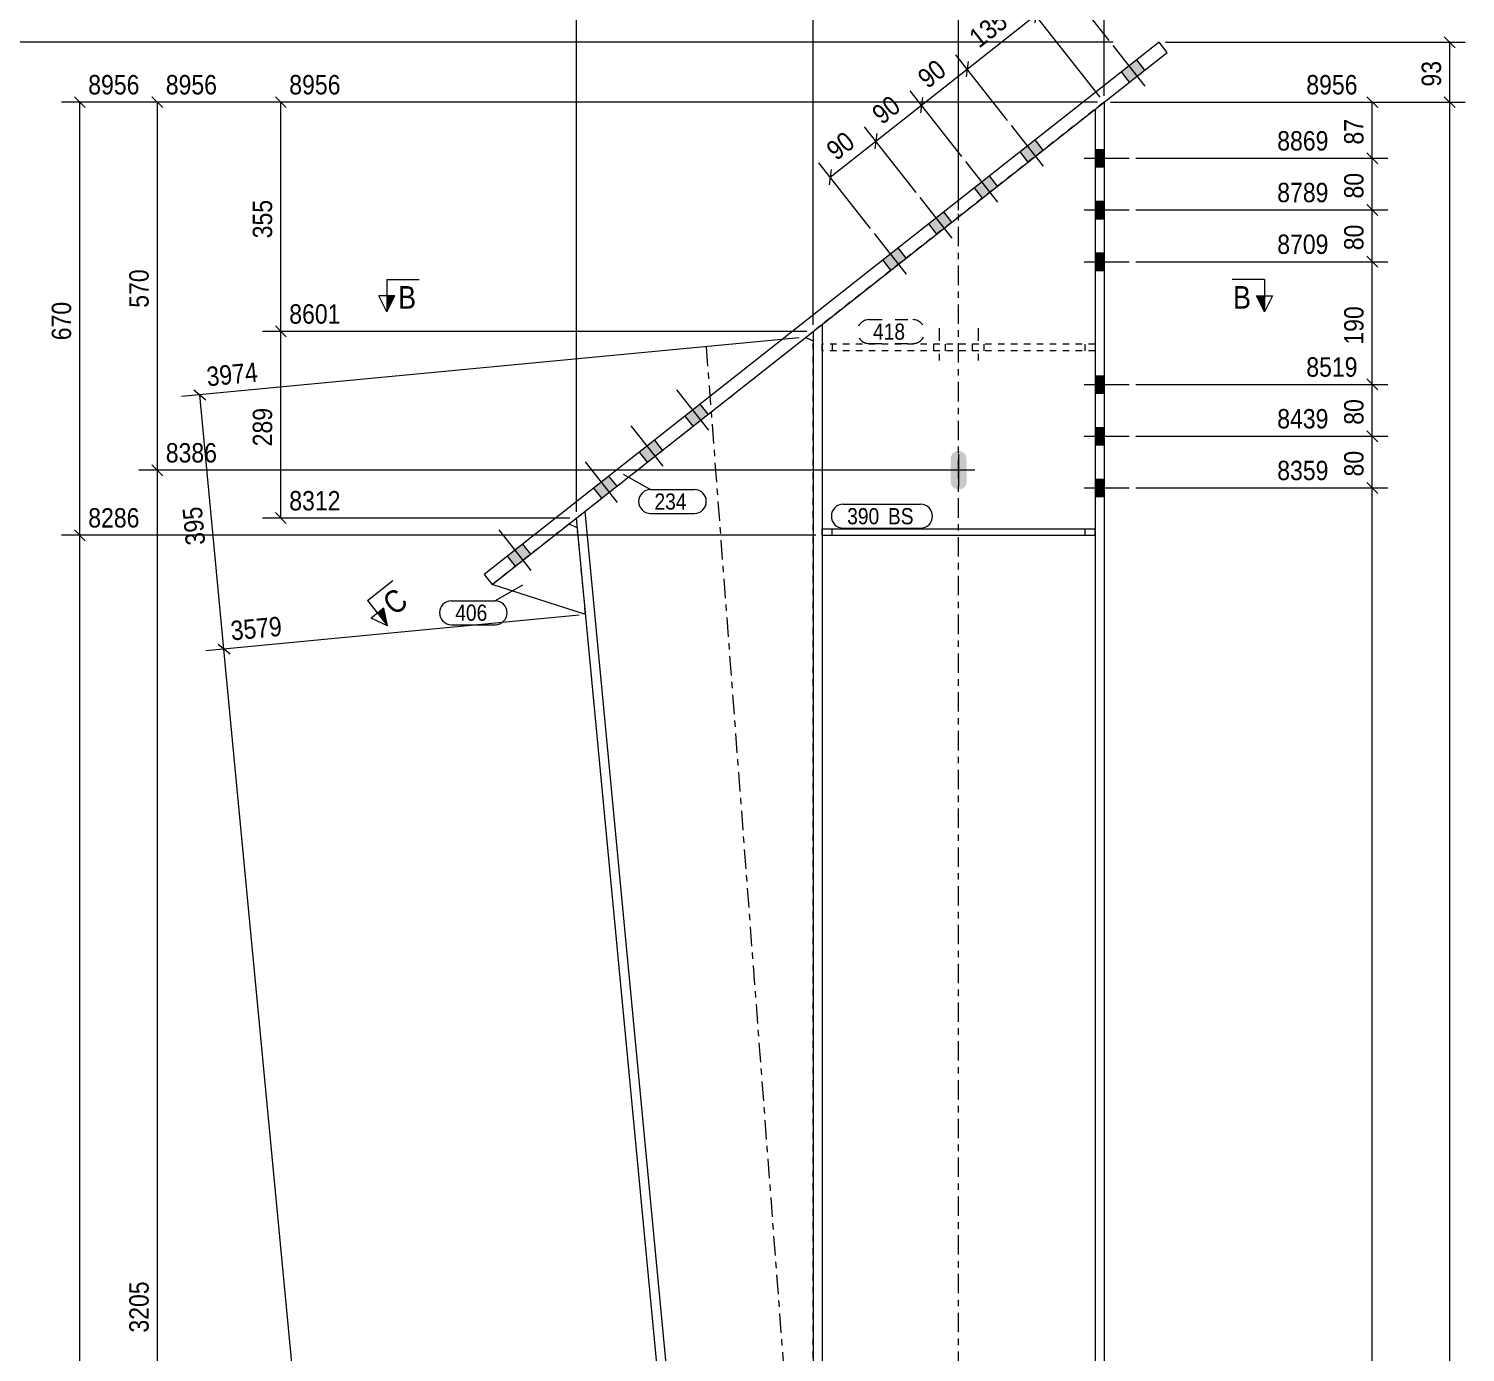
# Model space of a CAD drawing. Header units: millimetres. Extents: x 2 to 579, y 1 to 825.
# Drawn here: x 129.5 to 351.8, y 516 to 720.7 of the extents above; entities that cross this region are included whole.
import ezdxf

# ---------------------------------------------------------------- set-up
doc = ezdxf.new("R2010")
doc.units = ezdxf.units.MM
for name, pattern in [('XKITLINE00', [0]), ('XKITLINE01', [4, 1, -1, 1, -1]), ('XKITLINE02', [4, 2, -2]), ('XKITLINE03', [6, 3, -1, 1, -1])]:
    doc.linetypes.add(name, pattern=pattern)
for name, color, linetype, lineweight in [('Bolt', 3, 'Continuous', 0), ('Dimensions', 7, 'Continuous', 0), ('Part', 2, 'Continuous', 0), ('PartMark', 7, 'Continuous', 0), ('Section', 6, 'Continuous', 0)]:
    doc.layers.add(name, color=color, linetype=linetype, lineweight=lineweight)
doc.styles.add('ARIAL', font='ARIAL.TTF')

# ---------------------------------------------------------------- blocks, each defined once
blk = doc.blocks.new('*A5')
at = {"layer": 'Bolt'}
for points in [[(299.84, 712.5), (298.6, 714.07), (300.96, 715.93), (302.2, 714.36)], [(299.84, 712.5), (298.6, 714.07), (300.96, 715.93), (302.2, 714.36)], [(284.14, 700.12), (282.9, 701.69), (285.25, 703.55), (286.49, 701.98)], [(284.14, 700.12), (282.9, 701.69), (285.25, 703.55), (286.49, 701.98)], [(277.07, 694.55), (275.83, 696.12), (278.19, 697.98), (279.42, 696.41)], [(277.07, 694.55), (275.83, 696.12), (278.19, 697.98), (279.42, 696.41)], [(270, 688.98), (268.76, 690.55), (271.12, 692.4), (272.36, 690.83)], [(270, 688.98), (268.76, 690.55), (271.12, 692.4), (272.36, 690.83)], [(262.93, 683.4), (261.69, 684.98), (264.05, 686.83), (265.29, 685.26)], [(262.93, 683.4), (261.69, 684.98), (264.05, 686.83), (265.29, 685.26)], [(232.31, 659.26), (231.07, 660.83), (233.42, 662.69), (234.66, 661.12)], [(232.31, 659.26), (231.07, 660.83), (233.42, 662.69), (234.66, 661.12)], [(225.24, 653.69), (224, 655.26), (226.36, 657.12), (227.59, 655.55)], [(225.24, 653.69), (224, 655.26), (226.36, 657.12), (227.59, 655.55)], [(218.17, 648.12), (216.93, 649.69), (219.29, 651.54), (220.53, 649.97)], [(218.17, 648.12), (216.93, 649.69), (219.29, 651.54), (220.53, 649.97)], [(204.82, 637.59), (203.58, 639.16), (205.94, 641.02), (207.18, 639.45)], [(204.82, 637.59), (203.58, 639.16), (205.94, 641.02), (207.18, 639.45)]]:
    blk.add_hatch(color=3, dxfattribs=at).paths.add_polyline_path(points, flags=17)
at = {"layer": 'Bolt', "color": 3, "linetype": 'XKITLINE00', "lineweight": 0}
for p, q in [((302.26, 711.86), (297.31, 718.14)), ((302.26, 711.86), (297.31, 718.14)), ((302.2, 714.36), (300.96, 715.93)), ((302.2, 714.36), (300.96, 715.93)), ((299.84, 712.5), (298.6, 714.07)), ((299.84, 712.5), (298.6, 714.07)), ((286.55, 699.48), (281.6, 705.76)), ((286.55, 699.48), (281.6, 705.76)), ((286.49, 701.98), (285.25, 703.55)), ((286.49, 701.98), (285.25, 703.55)), ((284.14, 700.12), (282.9, 701.69)), ((284.14, 700.12), (282.9, 701.69)), ((279.48, 693.91), (274.53, 700.19)), ((279.48, 693.91), (274.53, 700.19)), ((277.07, 694.55), (275.83, 696.12)), ((277.07, 694.55), (275.83, 696.12)), ((279.42, 696.41), (278.19, 697.98)), ((279.42, 696.41), (278.19, 697.98)), ((272.42, 688.33), (267.46, 694.62)), ((272.42, 688.33), (267.46, 694.62)), ((272.36, 690.83), (271.12, 692.4)), ((272.36, 690.83), (271.12, 692.4)), ((270, 688.98), (268.76, 690.55)), ((270, 688.98), (268.76, 690.55)), ((265.35, 682.76), (260.4, 689.05)), ((265.35, 682.76), (260.4, 689.05)), ((262.93, 683.4), (261.69, 684.98)), ((262.93, 683.4), (261.69, 684.98)), ((265.29, 685.26), (264.05, 686.83)), ((265.29, 685.26), (264.05, 686.83)), ((234.72, 658.62), (229.77, 664.9)), ((234.72, 658.62), (229.77, 664.9)), ((234.66, 661.12), (233.42, 662.69)), ((234.66, 661.12), (233.42, 662.69)), ((232.31, 659.26), (231.07, 660.83)), ((232.31, 659.26), (231.07, 660.83)), ((227.65, 653.05), (222.7, 659.33)), ((227.65, 653.05), (222.7, 659.33)), ((227.59, 655.55), (226.36, 657.12)), ((227.59, 655.55), (226.36, 657.12)), ((220.59, 647.47), (215.63, 653.76)), ((220.59, 647.47), (215.63, 653.76)), ((225.24, 653.69), (224, 655.26)), ((225.24, 653.69), (224, 655.26)), ((220.53, 649.97), (219.29, 651.54)), ((220.53, 649.97), (219.29, 651.54)), ((218.17, 648.12), (216.93, 649.69)), ((218.17, 648.12), (216.93, 649.69)), ((207.24, 636.95), (202.28, 643.23)), ((207.24, 636.95), (202.28, 643.23)), ((207.18, 639.45), (205.94, 641.02)), ((207.18, 639.45), (205.94, 641.02)), ((204.82, 637.59), (203.58, 639.16)), ((204.82, 637.59), (203.58, 639.16))]:
    blk.add_line(p, q, dxfattribs=at)
blk = doc.blocks.new('*A6')
at = {"layer": 'Bolt'}
blk.add_hatch(color=3, dxfattribs=at).paths.add_polyline_path([(273.88, 649.53), (273.4, 649.44), (272.92, 649.53), (272.52, 649.8), (272.25, 650.21), (272.15, 650.69), (272.15, 654.19), (272.25, 654.67), (272.52, 655.07), (272.92, 655.34), (273.4, 655.44), (273.88, 655.34), (274.28, 655.07), (274.55, 654.67), (274.65, 654.19), (274.65, 650.69), (274.55, 650.21), (274.28, 649.8)], flags=17)
at = {"layer": 'Bolt', "color": 3, "linetype": 'XKITLINE00', "lineweight": 0}
for p, q in [((273.4, 654.94), (273.4, 649.94)), ((275.9, 652.44), (270.9, 652.44))]:
    blk.add_line(p, q, dxfattribs=at)
blk = doc.blocks.new('*A7')
at = {"layer": 'Bolt'}
for points in [[(295.9, 699.36), (294.5, 699.36), (294.5, 702.06), (295.9, 702.06)], [(295.9, 699.36), (294.5, 699.36), (294.5, 702.06), (295.9, 702.06)], [(295.9, 691.36), (294.5, 691.36), (294.5, 694.06), (295.9, 694.06)], [(295.9, 691.36), (294.5, 691.36), (294.5, 694.06), (295.9, 694.06)], [(295.9, 683.36), (294.5, 683.36), (294.5, 686.06), (295.9, 686.06)], [(295.9, 683.36), (294.5, 683.36), (294.5, 686.06), (295.9, 686.06)], [(295.9, 664.36), (294.5, 664.36), (294.5, 667.06), (295.9, 667.06)], [(295.9, 664.36), (294.5, 664.36), (294.5, 667.06), (295.9, 667.06)], [(295.9, 656.36), (294.5, 656.36), (294.5, 659.06), (295.9, 659.06)], [(295.9, 656.36), (294.5, 656.36), (294.5, 659.06), (295.9, 659.06)], [(295.9, 648.36), (294.5, 648.36), (294.5, 651.06), (295.9, 651.06)], [(295.9, 648.36), (294.5, 648.36), (294.5, 651.06), (295.9, 651.06)]]:
    blk.add_hatch(color=3, dxfattribs=at).paths.add_polyline_path(points, flags=17)
at = {"layer": 'Bolt', "color": 3, "linetype": 'XKITLINE00', "lineweight": 0}
for p, q in [((292.8, 700.71), (299.8, 700.71)), ((292.8, 700.71), (299.8, 700.71)), ((294.5, 702.06), (295.9, 702.06)), ((294.5, 702.06), (295.9, 702.06)), ((294.5, 699.36), (295.9, 699.36)), ((294.5, 699.36), (295.9, 699.36)), ((294.5, 694.06), (295.9, 694.06)), ((294.5, 694.06), (295.9, 694.06)), ((292.8, 692.71), (299.8, 692.71)), ((292.8, 692.71), (299.8, 692.71)), ((294.5, 691.36), (295.9, 691.36)), ((294.5, 691.36), (295.9, 691.36)), ((292.8, 684.71), (299.8, 684.71)), ((292.8, 684.71), (299.8, 684.71)), ((294.5, 686.06), (295.9, 686.06)), ((294.5, 686.06), (295.9, 686.06)), ((294.5, 683.36), (295.9, 683.36)), ((294.5, 683.36), (295.9, 683.36)), ((294.5, 667.06), (295.9, 667.06)), ((294.5, 667.06), (295.9, 667.06)), ((292.8, 665.71), (299.8, 665.71)), ((292.8, 665.71), (299.8, 665.71)), ((294.5, 664.36), (295.9, 664.36)), ((294.5, 664.36), (295.9, 664.36)), ((294.5, 659.06), (295.9, 659.06)), ((294.5, 659.06), (295.9, 659.06)), ((292.8, 657.71), (299.8, 657.71)), ((292.8, 657.71), (299.8, 657.71)), ((294.5, 656.36), (295.9, 656.36)), ((294.5, 656.36), (295.9, 656.36)), ((292.8, 649.71), (299.8, 649.71)), ((292.8, 649.71), (299.8, 649.71)), ((294.5, 651.06), (295.9, 651.06)), ((294.5, 651.06), (295.9, 651.06)), ((294.5, 648.36), (295.9, 648.36)), ((294.5, 648.36), (295.9, 648.36))]:
    blk.add_line(p, q, dxfattribs=at)
blk = doc.blocks.new('*A11')
at = {"layer": 'Bolt', "color": 3, "linetype": 'XKITLINE02', "lineweight": 0}
for p, q in [((270.4, 674.44), (270.4, 669.44)), ((270.4, 674.44), (270.4, 669.44)), ((276.4, 674.44), (276.4, 669.44)), ((276.4, 674.44), (276.4, 669.44)), ((269.5, 671.94), (269.5, 670.94)), ((269.5, 671.94), (269.5, 670.94)), ((271.3, 671.94), (271.3, 670.94)), ((271.3, 671.94), (271.3, 670.94)), ((275.5, 671.94), (275.5, 670.94)), ((275.5, 671.94), (275.5, 670.94)), ((277.3, 671.94), (277.3, 670.94)), ((277.3, 671.94), (277.3, 670.94))]:
    blk.add_line(p, q, dxfattribs=at)
blk = doc.blocks.new('*A12')
at = {"layer": 'Part', "color": 2, "linetype": 'XKITLINE00', "lineweight": 0}
for p, q in [((304.42, 718.66), (199.97, 636.32)), ((305.66, 717.09), (304.42, 718.66)), ((201.21, 634.75), (305.66, 717.09)), ((199.97, 636.32), (201.21, 634.75))]:
    blk.add_line(p, q, dxfattribs=at)
blk = doc.blocks.new('*A13')
at = {"layer": 'Part', "color": 7, "linetype": 'XKITLINE01', "lineweight": 0}
blk.add_line((295.9, 709.39), (250.9, 673.92), dxfattribs=at)
at = {"layer": 'Part', "color": 2, "linetype": 'XKITLINE00', "lineweight": 0}
for p, q in [((295.9, 709.39), (295.9, 513.1)), ((294.5, 708.29), (294.5, 513.1)), ((250.9, 673.92), (250.9, 513.1)), ((252.3, 675.02), (252.3, 513.1))]:
    blk.add_line(p, q, dxfattribs=at)
at = {"layer": 'Part', "color": 7, "linetype": 'XKITLINE03', "lineweight": 0}
blk.add_line((273.4, 513.1), (273.4, 701.66), dxfattribs=at)
blk = doc.blocks.new('*A17')
at = {"layer": 'Part', "color": 7, "linetype": 'XKITLINE01', "lineweight": 0}
for p, q in [((214.25, 645.03), (249.74, 673)), ((249.74, 673), (250.9, 672.45)), ((250.9, 513.1), (250.9, 672.45)), ((250.9, 672.45), (250.9, 672.45)), ((250.9, 513.1), (250.9, 672.45)), ((250.9, 672.45), (250.9, 672.45))]:
    blk.add_line(p, q, dxfattribs=at)
at = {"layer": 'Part', "color": 7, "linetype": 'XKITLINE03', "lineweight": 0}
blk.add_line((234.33, 671.56), (246.35, 513.1), dxfattribs=at)
at = {"layer": 'Part', "color": 2, "linetype": 'XKITLINE00', "lineweight": 0}
for p, q in [((249.74, 673), (250.9, 672.45)), ((226.78, 513.1), (214.25, 645.03)), ((215.56, 646.06), (228.19, 513.1))]:
    blk.add_line(p, q, dxfattribs=at)
blk = doc.blocks.new('*A18')
at = {"layer": 'Part', "color": 7, "linetype": 'XKITLINE01', "lineweight": 0}
for p, q in [((213.07, 644.1), (201.21, 634.75)), ((215.67, 630.1), (214.39, 643.53))]:
    blk.add_line(p, q, dxfattribs=at)
at = {"layer": 'Part', "color": 2, "linetype": 'XKITLINE00', "lineweight": 0}
for p, q in [((214.39, 643.53), (213.07, 644.1)), ((215.67, 630.1), (201.21, 634.75))]:
    blk.add_line(p, q, dxfattribs=at)
blk = doc.blocks.new('*A21')
at = {"layer": 'Part', "color": 7, "linetype": 'XKITLINE01', "lineweight": 0}
for p, q in [((252.3, 643.38), (294.5, 643.38)), ((252.3, 642.38), (252.3, 643.38)), ((253.8, 642.38), (253.8, 643.38)), ((293, 642.38), (293, 643.38)), ((294.5, 642.38), (294.5, 643.38)), ((252.3, 642.38), (294.5, 642.38))]:
    blk.add_line(p, q, dxfattribs=at)
blk = doc.blocks.new('*A22')
at = {"layer": 'Part', "color": 2, "linetype": 'XKITLINE00', "lineweight": 0}
for p, q in [((252.3, 643.38), (294.5, 643.38)), ((252.3, 642.38), (294.5, 642.38))]:
    blk.add_line(p, q, dxfattribs=at)
at = {"layer": 'Part', "color": 7, "linetype": 'XKITLINE01', "lineweight": 0}
for p, q in [((252.3, 642.38), (252.3, 643.38)), ((253.8, 642.38), (253.8, 643.38)), ((293, 642.38), (293, 643.38)), ((294.5, 643.38), (294.5, 642.38))]:
    blk.add_line(p, q, dxfattribs=at)
blk = doc.blocks.new('*A23')
at = {"layer": 'Part', "color": 7, "linetype": 'XKITLINE01', "lineweight": 0}
for p, q in [((294.5, 671.94), (252.3, 671.94)), ((252.3, 670.94), (252.3, 671.94)), ((253.8, 671.94), (253.8, 670.94)), ((293, 670.94), (293, 671.94)), ((294.5, 671.94), (294.5, 670.94)), ((294.5, 670.94), (252.3, 670.94))]:
    blk.add_line(p, q, dxfattribs=at)
blk = doc.blocks.new('*A73')
at = {"layer": 'Dimensions', "color": 7, "linetype": 'XKITLINE00', "lineweight": 0}
for p, q in [((280.98, 706.55), (272.96, 716.72)), ((267.66, 708.91), (274.72, 714.48)), ((274.86, 715.67), (274.58, 713.29)), ((273.91, 700.97), (265.89, 711.15)), ((267.8, 710.1), (267.51, 707.72))]:
    blk.add_line(p, q, dxfattribs=at)
at = {"layer": 'Dimensions', "color": 3}
for p in [(274.72, 714.48), (267.66, 708.91)]:
    blk.add_point(p, dxfattribs=at)
at = {"layer": 'Dimensions', "color": 3, "style": 'ARIAL', "width": 0.85}
blk.add_text('90', height=3, rotation=38.2507, dxfattribs=at).set_placement((268.61, 711.38))
blk = doc.blocks.new('*A74')
at = {"layer": 'Dimensions', "color": 7, "linetype": 'XKITLINE00', "lineweight": 0}
for p, q in [((295.28, 710.18), (283.54, 725.07)), ((274.72, 714.48), (285.31, 722.83)), ((285.45, 724.02), (285.17, 721.64)), ((280.98, 706.55), (272.96, 716.72)), ((274.86, 715.67), (274.58, 713.29))]:
    blk.add_line(p, q, dxfattribs=at)
at = {"layer": 'Dimensions', "color": 3}
for p in [(285.31, 722.83), (274.72, 714.48)]:
    blk.add_point(p, dxfattribs=at)
at = {"layer": 'Dimensions', "color": 3, "style": 'ARIAL', "width": 0.85}
blk.add_text('135', height=3, rotation=38.2507, dxfattribs=at).set_placement((276.56, 717.65))
blk = doc.blocks.new('*A75')
at = {"layer": 'Dimensions', "color": 7, "linetype": 'XKITLINE00', "lineweight": 0}
for p, q in [((296.69, 718.93), (288.66, 729.1)), ((290.57, 728.06), (290.29, 725.67)), ((295.28, 710.18), (283.54, 725.07)), ((285.31, 722.83), (290.43, 726.87)), ((285.45, 724.02), (285.17, 721.64))]:
    blk.add_line(p, q, dxfattribs=at)
at = {"layer": 'Dimensions', "color": 3}
for p in [(290.43, 726.87), (285.31, 722.83)]:
    blk.add_point(p, dxfattribs=at)
at = {"layer": 'Dimensions', "color": 3, "style": 'ARIAL', "width": 0.85}
blk.add_text('65', height=3, rotation=38.2507, dxfattribs=at).set_placement((285.29, 724.53))
blk = doc.blocks.new('*A76')
at = {"layer": 'Dimensions', "color": 7, "linetype": 'XKITLINE00', "lineweight": 0}
for p, q in [((214.25, 646.03), (214.25, 736.56)), ((250.9, 674.92), (250.9, 736.56)), ((215.1, 734.56), (213.4, 732.87)), ((214.25, 733.71), (250.9, 733.71)), ((251.75, 734.56), (250.05, 732.87))]:
    blk.add_line(p, q, dxfattribs=at)
at = {"layer": 'Dimensions', "color": 3}
for p in [(214.25, 733.71), (250.9, 733.71)]:
    blk.add_point(p, dxfattribs=at)
at = {"layer": 'Dimensions', "color": 3, "style": 'ARIAL', "width": 0.85}
blk.add_text('366', height=3, dxfattribs=at).set_placement((229.24, 735.06))
blk = doc.blocks.new('*A77')
at = {"layer": 'Dimensions', "color": 7, "linetype": 'XKITLINE00', "lineweight": 0}
for p, q in [((250.9, 674.92), (250.9, 736.56)), ((273.4, 692.66), (273.4, 736.56)), ((251.75, 734.56), (250.05, 732.87)), ((250.9, 733.71), (273.4, 733.71)), ((274.25, 734.56), (272.55, 732.87))]:
    blk.add_line(p, q, dxfattribs=at)
at = {"layer": 'Dimensions', "color": 3}
for p in [(250.9, 733.71), (273.4, 733.71)]:
    blk.add_point(p, dxfattribs=at)
at = {"layer": 'Dimensions', "color": 3, "style": 'ARIAL', "width": 0.85}
blk.add_text('225', height=3, dxfattribs=at).set_placement((258.81, 735.06))
blk = doc.blocks.new('*A78')
at = {"layer": 'Dimensions', "color": 7, "linetype": 'XKITLINE00', "lineweight": 0}
for p, q in [((273.4, 692.66), (273.4, 736.56)), ((295.9, 710.39), (295.9, 736.56)), ((274.25, 734.56), (272.55, 732.87)), ((273.4, 733.71), (295.9, 733.71)), ((296.75, 734.56), (295.05, 732.87))]:
    blk.add_line(p, q, dxfattribs=at)
at = {"layer": 'Dimensions', "color": 3}
for p in [(273.4, 733.71), (295.9, 733.71)]:
    blk.add_point(p, dxfattribs=at)
at = {"layer": 'Dimensions', "color": 3, "style": 'ARIAL', "width": 0.85}
blk.add_text('225', height=3, dxfattribs=at).set_placement((281.31, 735.06))
blk = doc.blocks.new('*A79')
at = {"layer": 'Dimensions', "color": 7, "linetype": 'XKITLINE00', "lineweight": 0}
blk.add_line((297.3, 718.66), (118.14, 718.66), dxfattribs=at)
blk = doc.blocks.new('*A80')
at = {"layer": 'Dimensions', "color": 7, "linetype": 'XKITLINE00', "lineweight": 0}
for p, q in [((305.42, 718.66), (351.8, 718.66)), ((348.55, 719.51), (350.25, 717.81)), ((349.4, 709.39), (349.4, 718.66)), ((296.9, 709.39), (351.8, 709.39)), ((348.55, 710.24), (350.25, 708.55))]:
    blk.add_line(p, q, dxfattribs=at)
at = {"layer": 'Dimensions', "color": 3}
for p in [(349.4, 718.66), (349.4, 709.39)]:
    blk.add_point(p, dxfattribs=at)
at = {"layer": 'Dimensions', "color": 3, "style": 'ARIAL', "width": 0.85}
blk.add_text('93', height=3, rotation=90.0002, dxfattribs=at).set_placement((348.05, 711.8))
blk = doc.blocks.new('*A84')
at = {"layer": 'Dimensions', "color": 7, "linetype": 'XKITLINE00', "lineweight": 0}
for p, q in [((272.4, 652.44), (146.55, 652.44)), ((148.55, 653.29), (150.25, 651.59)), ((149.4, 394.5), (149.4, 652.44)), ((272.4, 394.5), (146.55, 394.5)), ((148.55, 395.34), (150.25, 393.65))]:
    blk.add_line(p, q, dxfattribs=at)
at = {"layer": 'Dimensions', "color": 3}
for p in [(149.4, 652.44), (149.4, 394.5)]:
    blk.add_point(p, dxfattribs=at)
at = {"layer": 'Dimensions', "color": 3, "style": 'ARIAL', "width": 0.85}
blk.add_text('8386', height=3, dxfattribs=at).set_placement((150.7, 653.64))
blk.add_text('3205', height=3, rotation=90.0002, dxfattribs=at).set_placement((148.05, 519.02))
blk = doc.blocks.new('*A85')
at = {"layer": 'Dimensions', "color": 7, "linetype": 'XKITLINE00', "lineweight": 0}
for p, q in [((294.9, 709.39), (146.55, 709.39)), ((148.55, 710.24), (150.25, 708.55)), ((149.4, 652.44), (149.4, 709.39)), ((272.4, 652.44), (146.55, 652.44)), ((148.55, 653.29), (150.25, 651.59))]:
    blk.add_line(p, q, dxfattribs=at)
at = {"layer": 'Dimensions', "color": 3}
for p in [(149.4, 709.39), (149.4, 652.44)]:
    blk.add_point(p, dxfattribs=at)
at = {"layer": 'Dimensions', "color": 3, "style": 'ARIAL', "width": 0.85}
blk.add_text('8956', height=3, dxfattribs=at).set_placement((150.7, 710.59))
blk.add_text('570', height=3, rotation=90.0002, dxfattribs=at).set_placement((148.05, 677.58))
blk = doc.blocks.new('*A86')
at = {"layer": 'Dimensions', "color": 7, "linetype": 'XKITLINE00', "lineweight": 0}
for p, q in [((300.8, 649.71), (339.8, 649.71)), ((336.55, 650.56), (338.25, 648.86)), ((337.4, 76.75), (337.4, 649.71))]:
    blk.add_line(p, q, dxfattribs=at)
at = {"layer": 'Dimensions', "color": 3}
blk.add_point((337.4, 649.71), dxfattribs=at)
at = {"layer": 'Dimensions', "color": 3, "style": 'ARIAL', "width": 0.85}
blk.add_text('8359', height=3, dxfattribs=at).set_placement((322.7, 650.91))
blk = doc.blocks.new('*A87')
at = {"layer": 'Dimensions', "color": 7, "linetype": 'XKITLINE00', "lineweight": 0}
for p, q in [((336.55, 658.56), (338.25, 656.86)), ((300.8, 657.71), (339.8, 657.71)), ((337.4, 649.71), (337.4, 657.71)), ((300.8, 649.71), (339.8, 649.71)), ((336.55, 650.56), (338.25, 648.86))]:
    blk.add_line(p, q, dxfattribs=at)
at = {"layer": 'Dimensions', "color": 3}
for p in [(337.4, 657.71), (337.4, 649.71)]:
    blk.add_point(p, dxfattribs=at)
at = {"layer": 'Dimensions', "color": 3, "style": 'ARIAL', "width": 0.85}
blk.add_text('8439', height=3, dxfattribs=at).set_placement((322.7, 658.91))
blk.add_text('80', height=3, rotation=90.0002, dxfattribs=at).set_placement((336.05, 651.48))
blk = doc.blocks.new('*A88')
at = {"layer": 'Dimensions', "color": 7, "linetype": 'XKITLINE00', "lineweight": 0}
for p, q in [((300.8, 665.71), (339.8, 665.71)), ((336.55, 666.56), (338.25, 664.86)), ((337.4, 657.71), (337.4, 665.71)), ((336.55, 658.56), (338.25, 656.86)), ((300.8, 657.71), (339.8, 657.71))]:
    blk.add_line(p, q, dxfattribs=at)
at = {"layer": 'Dimensions', "color": 3}
for p in [(337.4, 665.71), (337.4, 657.71)]:
    blk.add_point(p, dxfattribs=at)
at = {"layer": 'Dimensions', "color": 3, "style": 'ARIAL', "width": 0.85}
blk.add_text('8519', height=3, dxfattribs=at).set_placement((327.2, 666.91))
blk.add_text('80', height=3, rotation=90.0002, dxfattribs=at).set_placement((336.05, 659.48))
blk = doc.blocks.new('*A89')
at = {"layer": 'Dimensions', "color": 7, "linetype": 'XKITLINE00', "lineweight": 0}
for p, q in [((300.8, 684.71), (339.8, 684.71)), ((336.55, 685.56), (338.25, 683.86)), ((337.4, 665.71), (337.4, 684.71)), ((300.8, 665.71), (339.8, 665.71)), ((336.55, 666.56), (338.25, 664.86))]:
    blk.add_line(p, q, dxfattribs=at)
at = {"layer": 'Dimensions', "color": 3}
for p in [(337.4, 684.71), (337.4, 665.71)]:
    blk.add_point(p, dxfattribs=at)
at = {"layer": 'Dimensions', "color": 3, "style": 'ARIAL', "width": 0.85}
blk.add_text('8709', height=3, dxfattribs=at).set_placement((322.7, 685.91))
blk.add_text('190', height=3, rotation=90.0002, dxfattribs=at).set_placement((336.05, 671.87))
blk = doc.blocks.new('*A90')
at = {"layer": 'Dimensions', "color": 7, "linetype": 'XKITLINE00', "lineweight": 0}
for p, q in [((300.8, 692.71), (339.8, 692.71)), ((336.55, 693.56), (338.25, 691.86)), ((337.4, 684.71), (337.4, 692.71)), ((300.8, 684.71), (339.8, 684.71)), ((336.55, 685.56), (338.25, 683.86))]:
    blk.add_line(p, q, dxfattribs=at)
at = {"layer": 'Dimensions', "color": 3}
for p in [(337.4, 692.71), (337.4, 684.71)]:
    blk.add_point(p, dxfattribs=at)
at = {"layer": 'Dimensions', "color": 3, "style": 'ARIAL', "width": 0.85}
blk.add_text('8789', height=3, dxfattribs=at).set_placement((322.7, 693.91))
blk.add_text('80', height=3, rotation=90.0002, dxfattribs=at).set_placement((336.05, 686.48))
blk = doc.blocks.new('*A91')
at = {"layer": 'Dimensions', "color": 7, "linetype": 'XKITLINE00', "lineweight": 0}
for p, q in [((300.8, 700.71), (339.8, 700.71)), ((336.55, 701.56), (338.25, 699.86)), ((337.4, 692.71), (337.4, 700.71)), ((300.8, 692.71), (339.8, 692.71)), ((336.55, 693.56), (338.25, 691.86))]:
    blk.add_line(p, q, dxfattribs=at)
at = {"layer": 'Dimensions', "color": 3}
for p in [(337.4, 700.71), (337.4, 692.71)]:
    blk.add_point(p, dxfattribs=at)
at = {"layer": 'Dimensions', "color": 3, "style": 'ARIAL', "width": 0.85}
blk.add_text('8869', height=3, dxfattribs=at).set_placement((322.7, 701.91))
blk.add_text('80', height=3, rotation=90.0002, dxfattribs=at).set_placement((336.05, 694.48))
blk = doc.blocks.new('*A92')
at = {"layer": 'Dimensions', "color": 7, "linetype": 'XKITLINE00', "lineweight": 0}
for p, q in [((296.9, 709.39), (339.8, 709.39)), ((336.55, 710.24), (338.25, 708.55)), ((337.4, 700.71), (337.4, 709.39)), ((300.8, 700.71), (339.8, 700.71)), ((336.55, 701.56), (338.25, 699.86))]:
    blk.add_line(p, q, dxfattribs=at)
at = {"layer": 'Dimensions', "color": 3}
for p in [(337.4, 709.39), (337.4, 700.71)]:
    blk.add_point(p, dxfattribs=at)
at = {"layer": 'Dimensions', "color": 3, "style": 'ARIAL', "width": 0.85}
blk.add_text('8956', height=3, dxfattribs=at).set_placement((327.2, 710.59))
blk.add_text('87', height=3, rotation=90.0002, dxfattribs=at).set_placement((336.05, 702.83))
blk = doc.blocks.new('*A93')
at = {"layer": 'Dimensions', "color": 7, "linetype": 'XKITLINE00', "lineweight": 0}
for p, q in [((214.68, 630), (156.88, 624.51)), ((158.79, 625.55), (160.64, 624.02)), ((187.66, 330.47), (159.71, 624.78)), ((248.51, 336.25), (184.82, 330.2)), ((248.51, 336.25), (185.27, 330.24)), ((186.98, 337.66), (187.66, 330.47)), ((186.93, 332.91), (187.66, 330.47)), ((187.92, 333.01), (187.66, 330.47)), ((186.74, 331.24), (188.59, 329.71))]:
    blk.add_line(p, q, dxfattribs=at)
at = {"layer": 'Dimensions', "color": 3}
for p in [(159.71, 624.78), (187.66, 330.47)]:
    blk.add_point(p, dxfattribs=at)
at = {"layer": 'Dimensions', "color": 7}
blk.add_point((187.66, 330.47), dxfattribs=at)
at = {"layer": 'Dimensions', "color": 3, "style": 'ARIAL', "width": 0.85}
for s, rotation, p in [('3579', 5.4259, (160.89, 626.1)), ('3579', 95.4261, (172.76, 473.07)), ('RD', -84.5743, (188.17, 337.77))]:
    blk.add_text(s, height=3, rotation=rotation, dxfattribs=at).set_placement(p)
blk = doc.blocks.new('*A94')
at = {"layer": 'Dimensions', "color": 7, "linetype": 'XKITLINE00', "lineweight": 0}
for p, q in [((248.74, 672.91), (153.14, 663.83)), ((155.05, 664.86), (156.9, 663.34)), ((159.71, 624.78), (155.98, 664.1)), ((214.68, 630), (156.88, 624.51)), ((158.79, 625.55), (160.64, 624.02))]:
    blk.add_line(p, q, dxfattribs=at)
at = {"layer": 'Dimensions', "color": 3}
for p in [(155.98, 664.1), (159.71, 624.78)]:
    blk.add_point(p, dxfattribs=at)
at = {"layer": 'Dimensions', "color": 3, "style": 'ARIAL', "width": 0.85}
for s, rotation, p in [('3974', 5.4259, (157.16, 665.42)), ('395', 95.4261, (156.82, 640.99))]:
    blk.add_text(s, height=3, rotation=rotation, dxfattribs=at).set_placement(p)
blk = doc.blocks.new('*A98')
at = {"layer": 'PartMark', "color": 7, "linetype": 'XKITLINE02', "lineweight": 0}
for p, q in [((259.55, 675.74), (266.31, 675.74)), ((259.55, 672.04), (266.31, 672.04))]:
    blk.add_line(p, q, dxfattribs=at)
for centre, start, end in [((259.55, 673.89), 90, 270), ((266.31, 673.89), 270, 90)]:
    blk.add_arc(centre, 1.85, start, end, dxfattribs=at)
at = {"layer": 'PartMark', "color": 3, "style": 'ARIAL', "width": 0.85}
blk.add_text('418', height=2.5, dxfattribs=at).set_placement((260.15, 672.64))
blk = doc.blocks.new('*A99')
at = {"layer": 'PartMark', "color": 7, "linetype": 'XKITLINE00', "lineweight": 0}
for p, q in [((205.91, 634.65), (201.67, 632.25)), ((194.9, 632.25), (201.67, 632.25)), ((194.9, 628.55), (201.67, 628.55))]:
    blk.add_line(p, q, dxfattribs=at)
for centre, start, end in [((194.9, 630.4), 90, 270), ((201.67, 630.4), 270, 90)]:
    blk.add_arc(centre, 1.85, start, end, dxfattribs=at)
at = {"layer": 'PartMark', "color": 3, "style": 'ARIAL', "width": 0.85}
blk.add_text('406', height=2.5, dxfattribs=at).set_placement((195.5, 629.15))
blk = doc.blocks.new('*A103')
at = {"layer": 'PartMark', "color": 7, "linetype": 'XKITLINE00', "lineweight": 0}
for p, q in [((221.49, 651.84), (225.73, 649.45)), ((225.73, 649.45), (232.5, 649.45)), ((225.73, 645.75), (232.5, 645.75))]:
    blk.add_line(p, q, dxfattribs=at)
for centre, start, end in [((225.73, 647.6), 90, 270), ((232.5, 647.6), 270, 90)]:
    blk.add_arc(centre, 1.85, start, end, dxfattribs=at)
at = {"layer": 'PartMark', "color": 3, "style": 'ARIAL', "width": 0.85}
blk.add_text('234', height=2.5, dxfattribs=at).set_placement((226.33, 646.35))
blk = doc.blocks.new('*A104')
at = {"layer": 'PartMark', "color": 7, "linetype": 'XKITLINE00', "lineweight": 0}
for p, q in [((255.55, 647.18), (267.51, 647.18)), ((255.55, 643.48), (267.51, 643.48))]:
    blk.add_line(p, q, dxfattribs=at)
for centre, start, end in [((255.55, 645.33), 90, 270), ((267.51, 645.33), 270, 90)]:
    blk.add_arc(centre, 1.85, start, end, dxfattribs=at)
at = {"layer": 'PartMark', "color": 3, "style": 'ARIAL', "width": 0.85}
for s, p in [('390', (256.15, 644.08)), ('BS', (262.46, 644.08))]:
    blk.add_text(s, height=2.5, dxfattribs=at).set_placement(p)
blk = doc.blocks.new('*A107')
at = {"layer": 'Section'}
for points in [[(312.86, 732.32), (314.41, 730.35), (311.88, 731.54)], [(184.46, 631.09), (185.03, 628.36), (183.48, 630.32)]]:
    blk.add_hatch(color=3, dxfattribs=at).paths.add_polyline_path(points, flags=17)
at = {"layer": 'Section', "color": 1, "linetype": 'XKITLINE00', "lineweight": 0}
for p, q in [((311.31, 734.28), (307.39, 731.18)), ((311.31, 734.28), (314.41, 730.35)), ((181.93, 632.28), (185.86, 635.38)), ((181.93, 632.28), (185.03, 628.36))]:
    blk.add_line(p, q, dxfattribs=at)
at = {"layer": 'Section', "color": 3, "linetype": 'XKITLINE00', "lineweight": 0}
for p, q in [((311.88, 731.54), (313.84, 733.09)), ((314.41, 730.35), (311.88, 731.54)), ((313.84, 733.09), (314.41, 730.35)), ((184.46, 631.09), (182.5, 629.55)), ((185.03, 628.36), (182.5, 629.55)), ((185.03, 628.36), (184.46, 631.09))]:
    blk.add_line(p, q, dxfattribs=at)
at = {"layer": 'Section', "color": 7, "style": 'ARIAL', "width": 0.85}
for p in [(310.08, 727.57), (186.09, 629.83)]:
    blk.add_text('C', height=3.5, rotation=38.2507, dxfattribs=at).set_placement(p)
blk = doc.blocks.new('*A109')
at = {"layer": 'Section'}
for points in [[(186.16, 679.44), (184.91, 676.94), (184.91, 679.44)], [(320.72, 679.44), (320.72, 676.94), (319.47, 679.44)]]:
    blk.add_hatch(color=3, dxfattribs=at).paths.add_polyline_path(points, flags=17)
at = {"layer": 'Section', "color": 1, "linetype": 'XKITLINE00', "lineweight": 0}
for p, q in [((184.91, 681.94), (189.91, 681.94)), ((184.91, 681.94), (184.91, 676.94)), ((320.72, 681.94), (315.72, 681.94)), ((320.72, 681.94), (320.72, 676.94))]:
    blk.add_line(p, q, dxfattribs=at)
at = {"layer": 'Section', "color": 3, "linetype": 'XKITLINE00', "lineweight": 0}
for p, q in [((184.91, 676.94), (183.66, 679.44)), ((186.16, 679.44), (183.66, 679.44)), ((184.91, 676.94), (186.16, 679.44)), ((319.47, 679.44), (321.97, 679.44)), ((320.72, 676.94), (319.47, 679.44)), ((321.97, 679.44), (320.72, 676.94))]:
    blk.add_line(p, q, dxfattribs=at)
at = {"layer": 'Section', "color": 7, "style": 'ARIAL', "width": 0.85}
for p in [(186.66, 677.44), (315.86, 677.44)]:
    blk.add_text('B', height=3.5, dxfattribs=at).set_placement(p)
blk = doc.blocks.new('*A111')
at = {"layer": 'Dimensions', "color": 7, "linetype": 'XKITLINE00', "lineweight": 0}
for p, q in [((266.84, 695.4), (258.82, 705.58)), ((253.52, 697.77), (260.59, 703.34)), ((260.73, 704.53), (260.45, 702.15)), ((259.78, 689.83), (251.76, 700.01)), ((253.66, 698.96), (253.38, 696.58))]:
    blk.add_line(p, q, dxfattribs=at)
at = {"layer": 'Dimensions', "color": 3}
for p in [(260.59, 703.34), (253.52, 697.77)]:
    blk.add_point(p, dxfattribs=at)
at = {"layer": 'Dimensions', "color": 3, "style": 'ARIAL', "width": 0.85}
blk.add_text('90', height=3, rotation=38.2507, dxfattribs=at).set_placement((254.47, 700.24))
blk = doc.blocks.new('*A112')
at = {"layer": 'Dimensions', "color": 7, "linetype": 'XKITLINE00', "lineweight": 0}
for p, q in [((273.91, 700.97), (265.89, 711.15)), ((267.8, 710.1), (267.51, 707.72)), ((260.59, 703.34), (267.66, 708.91)), ((266.84, 695.4), (258.82, 705.58)), ((260.73, 704.53), (260.45, 702.15))]:
    blk.add_line(p, q, dxfattribs=at)
at = {"layer": 'Dimensions', "color": 3}
for p in [(267.66, 708.91), (260.59, 703.34)]:
    blk.add_point(p, dxfattribs=at)
at = {"layer": 'Dimensions', "color": 3, "style": 'ARIAL', "width": 0.85}
blk.add_text('90', height=3, rotation=38.2507, dxfattribs=at).set_placement((261.54, 705.81))
blk = doc.blocks.new('*A113')
at = {"layer": 'Dimensions', "color": 7, "linetype": 'XKITLINE00', "lineweight": 0}
for p, q in [((249.9, 673.92), (165.66, 673.92)), ((167.66, 674.77), (169.35, 673.07)), ((168.51, 645.03), (168.51, 673.92)), ((213.25, 645.03), (165.66, 645.03)), ((167.66, 645.88), (169.35, 644.18))]:
    blk.add_line(p, q, dxfattribs=at)
at = {"layer": 'Dimensions', "color": 3}
for p in [(168.51, 673.92), (168.51, 645.03)]:
    blk.add_point(p, dxfattribs=at)
at = {"layer": 'Dimensions', "color": 3, "style": 'ARIAL', "width": 0.85}
for s, p in [('8601', (169.81, 675.12)), ('8312', (169.81, 646.23))]:
    blk.add_text(s, height=3, dxfattribs=at).set_placement(p)
blk.add_text('289', height=3, rotation=90.0002, dxfattribs=at).set_placement((167.16, 656.14))
blk = doc.blocks.new('*A114')
at = {"layer": 'Dimensions', "color": 7, "linetype": 'XKITLINE00', "lineweight": 0}
for p, q in [((294.9, 709.39), (165.66, 709.39)), ((167.66, 710.24), (169.35, 708.55)), ((168.51, 673.92), (168.51, 709.39)), ((249.9, 673.92), (165.66, 673.92)), ((167.66, 674.77), (169.35, 673.07))]:
    blk.add_line(p, q, dxfattribs=at)
at = {"layer": 'Dimensions', "color": 3}
for p in [(168.51, 709.39), (168.51, 673.92)]:
    blk.add_point(p, dxfattribs=at)
at = {"layer": 'Dimensions', "color": 3, "style": 'ARIAL', "width": 0.85}
blk.add_text('8956', height=3, dxfattribs=at).set_placement((169.81, 710.59))
blk.add_text('355', height=3, rotation=90.0002, dxfattribs=at).set_placement((167.16, 688.32))
blk = doc.blocks.new('*A116')
at = {"layer": 'Dimensions', "color": 7, "linetype": 'XKITLINE00', "lineweight": 0}
for p, q in [((296.9, 709.39), (351.8, 709.39)), ((348.55, 710.24), (350.25, 708.55)), ((349.4, 76.75), (349.4, 709.39))]:
    blk.add_line(p, q, dxfattribs=at)
at = {"layer": 'Dimensions', "color": 3}
blk.add_point((349.4, 709.39), dxfattribs=at)
blk = doc.blocks.new('*A118')
at = {"layer": 'Dimensions', "color": 7, "linetype": 'XKITLINE00', "lineweight": 0}
for p, q in [((136.55, 643.23), (138.25, 641.54)), ((251.3, 642.38), (134.55, 642.38)), ((137.4, 335.48), (137.4, 642.38))]:
    blk.add_line(p, q, dxfattribs=at)
at = {"layer": 'Dimensions', "color": 3}
blk.add_point((137.4, 642.38), dxfattribs=at)
at = {"layer": 'Dimensions', "color": 3, "style": 'ARIAL', "width": 0.85}
blk.add_text('8286', height=3, dxfattribs=at).set_placement((138.7, 643.58))
blk = doc.blocks.new('*A119')
at = {"layer": 'Dimensions', "color": 7, "linetype": 'XKITLINE00', "lineweight": 0}
for p, q in [((294.9, 709.39), (134.55, 709.39)), ((136.55, 710.24), (138.25, 708.55)), ((137.4, 642.38), (137.4, 709.39)), ((136.55, 643.23), (138.25, 641.54)), ((251.3, 642.38), (134.55, 642.38))]:
    blk.add_line(p, q, dxfattribs=at)
at = {"layer": 'Dimensions', "color": 3}
for p in [(137.4, 709.39), (137.4, 642.38)]:
    blk.add_point(p, dxfattribs=at)
at = {"layer": 'Dimensions', "color": 3, "style": 'ARIAL', "width": 0.85}
blk.add_text('8956', height=3, dxfattribs=at).set_placement((138.7, 710.59))
blk.add_text('670', height=3, rotation=90.0002, dxfattribs=at).set_placement((136.05, 672.55))

msp = doc.modelspace()

# ---------------------------------------------------------------- block references
at = {"lineweight": 0}
for name in ['*A76', '*A77', '*A78', '*A107', '*A75', '*A74', '*A79', '*A12', '*A5', '*A80', '*A73', '*A119', '*A85', '*A114', '*A92', '*A112', '*A116', '*A111', '*A91', '*A7', '*A90', '*A89', '*A109', '*A113', '*A98', '*A11', '*A94', '*A17', '*A23', '*A88', '*A87', '*A84', '*A6', '*A86', '*A103', '*A104', '*A118', '*A18', '*A21', '*A22', '*A99', '*A93']:
    msp.add_blockref(name, (0, 0), dxfattribs=at)
at = {"layer": 'Part', "lineweight": 0}
msp.add_blockref('*A13', (0, 0), dxfattribs=at)

doc.saveas('drawing.dxf')
